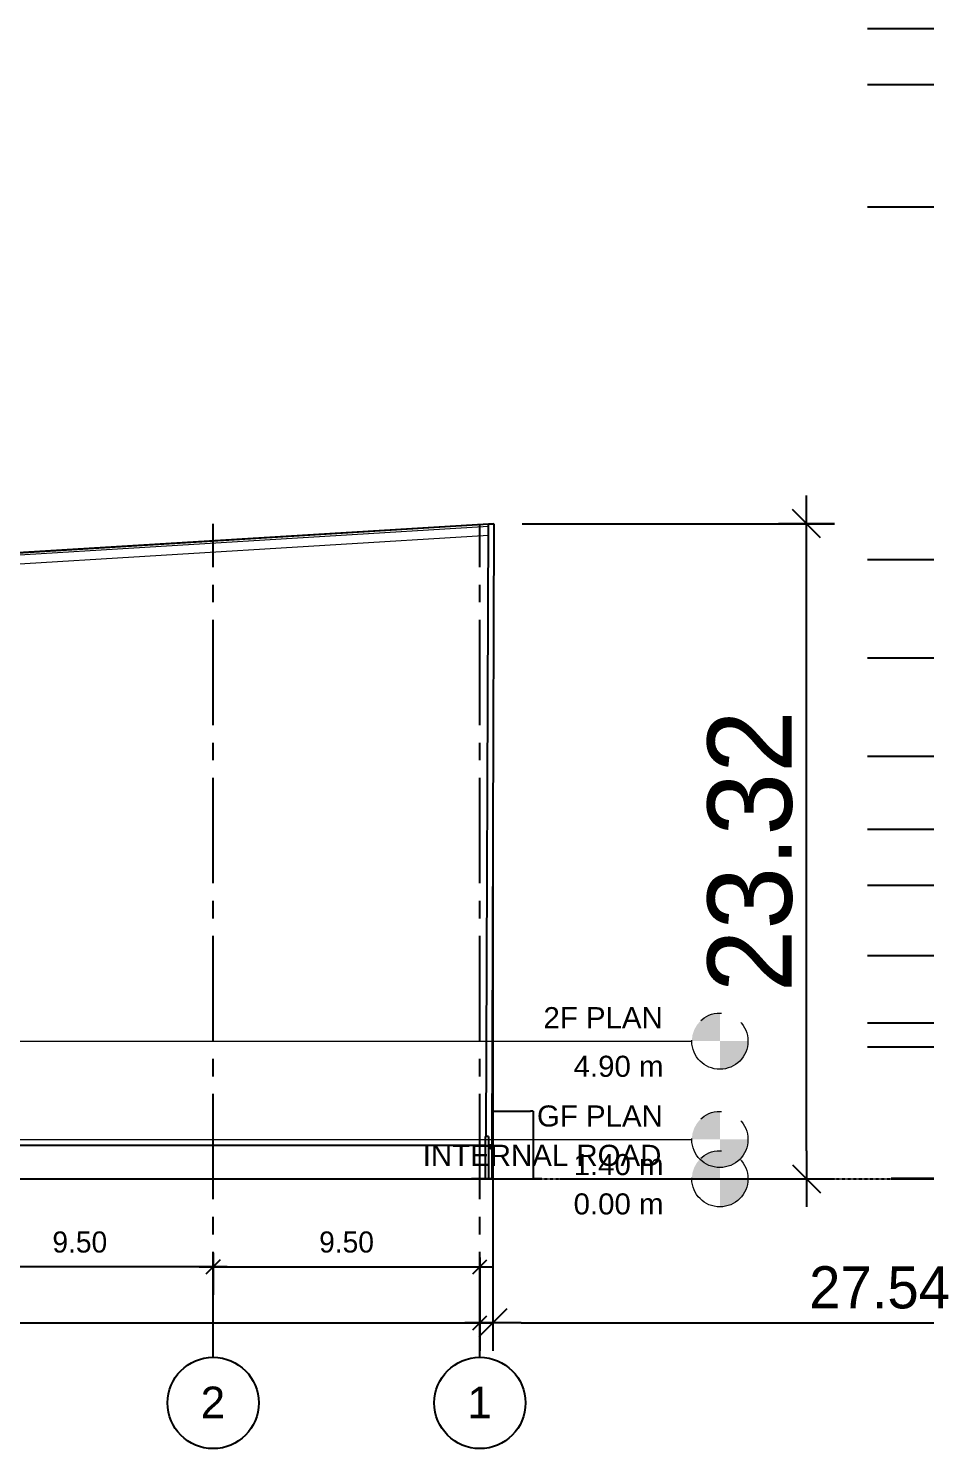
# Model space of a CAD drawing. Extents: x 692141 to 693595, y 1492301 to 1494225.
# Drawn here: x 692415.6 to 692447.6, y 1492521.3 to 1492571.8 of the extents above; entities that cross this region are included whole.
import ezdxf

# ---------------------------------------------------------------- set-up
doc = ezdxf.new("R2010")
doc.units = 0
doc.header["$MEASUREMENT"] = 0
for name, pattern in [('CENTER2', [1.125, 0.75, -0.125, 0.125, -0.125]), ('Centre', [7937.5, 1587.5, -1190.625, 3968.75, -1190.625]), ('Grid Line', [5556.25, 3175, -793.75, 793.75, -793.75]), ('IMPORT-HIDDEN', [375, 250, -125])]:
    doc.linetypes.add(name, pattern=pattern)
for name, color, linetype in [('A-_ROAD----_E-', 1, 'Continuous'), ('A-COLUMN', 3, 'Continuous'), ('A-dimension', 1, 'Continuous'), ('A-Stair', 9, 'Continuous'), ('A-WALL', 2, 'Continuous'), ('AREA', 8, 'Continuous'), ('Arrow dim', 2, 'Continuous'), ('Arrow dim2', 1, 'Continuous'), ('Green', 72, 'Continuous'), ('Grid', 8, 'CENTER2'), ('Layer1', 1, 'Continuous')]:
    doc.layers.add(name, color=color, linetype=linetype)
for name, color, linetype, lineweight in [('A-FLOR-LEVL', 8, 'Grid Line', 5), ('A-ROOF', 132, 'Continuous', 5), ('C-TOPO', 7, 'Continuous', 5), ('HAVI-MODEL_dwg', 8, 'Continuous', 9), ('S-GRID-IDEN', 1, 'Continuous', 25), ('S-STRS', 31, 'Continuous', 5)]:
    doc.layers.add(name, color=color, linetype=linetype, lineweight=lineweight)
doc.styles.add('ARIAL', font='arial.ttf')
doc.styles.add('Arial_1', font='arial.ttf', dxfattribs={"height": 1125})
doc.styles.add('MASTER', font='CordiaUPC.ttf')
doc.dimstyles.new('1000-AA', dxfattribs={"dimtxt": 1.5, "dimasz": 1, "dimexe": 1, "dimexo": 1, "dimgap": 0.5, "dimtad": 1, "dimzin": 0, "dimdsep": 46, "dimtxsty": 'MASTER', "dimblk": 'J-02', "dimcen": 0.09, "dimdle": 1, "dimclrd": 1, "dimclre": 8, "dimclrt": 3, "dimadec": 0, "dimazin": 0, "dimtfac": 1, "dimtix": 1, "dimtmove": 2, "dimatfit": 3, "dimldrblk": 'DOT', "dimfxl": 1, "dimtolj": 1, "dimtzin": 0, "dimarcsym": 0})

# ---------------------------------------------------------------- blocks, each defined once
blk = doc.blocks.new('HAVI-MODEL_dwg_PH2-345438-ELEVATION 4')
at = {"layer": 'A-COLUMN'}
for p, q in [((78593, 0), (78093, 0)), ((78588, 0), (78593, 0)), ((78593, 0), (78588, 0)), ((78588, 0), (78593, 0)), ((78593, 0), (78588, 0)), ((78588, 0), (78593, 0)), ((78593, 0), (78588, 0)), ((78588, 0), (78593, 0)), ((78593, 0), (78588, 0)), ((78588, 0), (78593, 0)), ((78593, 0), (78588, 0)), ((78588, 0), (78593, 0)), ((78593, 0), (78588, 0)), ((78588, 0), (78593, 0)), ((78593, 0), (78588, 0)), ((78588, 0), (78593, 0)), ((78593, 0), (78588, 0)), ((78588, 0), (78593, 0)), ((78593, 0), (78588, 0)), ((78588, 0), (78593, 0)), ((78593, 0), (78588, 0)), ((78588, 0), (78593, 0)), ((78593, 0), (78588, 0)), ((78588, 0), (78593, 0))]:
    blk.add_line(p, q, dxfattribs=at)
at = {"layer": 'A-Stair'}
for p, q in [((78820, 0), (78693, 0)), ((78820, 0), (78693, 0)), ((78820, 0), (78693, 0)), ((78820, 0), (78693, 0)), ((78820, 0), (78693, 0)), ((78693, 0), (78820, 0)), ((78820, 0), (78693, 0)), ((78820, 0), (78693, 0)), ((78820, 0), (78693, 0)), ((78820, 0), (78693, 0)), ((78820, 0), (78693, 0)), ((78820, 0), (78693, 0)), ((78693, 0), (78820, 0)), ((78820, 0), (78693, 0)), ((78820, 0), (78693, 0)), ((78820, 0), (78693, 0)), ((78820, 0), (78693, 0)), ((78820, 0), (78693, 0)), ((78820, 0), (78693, 0)), ((78693, 0), (78820, 0)), ((78820, 0), (78693, 0))]:
    blk.add_line(p, q, dxfattribs=at)
at = {"layer": 'A-WALL', "color": 7}
for p, q in [((61043, 0), (78093, 0)), ((78693, 0), (80293, 0)), ((78820, 0), (78693, 0)), ((78693, 0), (78820, 0)), ((78820, 0), (78693, 0)), ((78693, 0), (78820, 0)), ((78820, 0), (78693, 0)), ((80193, 0), (80293, 0))]:
    blk.add_line(p, q, dxfattribs=at)
at = {"layer": 'Layer1'}
for p, q in [((78593, 0), (78588, 0)), ((78588, 0), (78593, 0)), ((78588, 0), (78593, 0)), ((78593, 0), (78588, 0)), ((78821, 0), (78693, 0)), ((78693, 0), (78821, 0)), ((78693, 0), (78821, 0)), ((78820, 0), (78693, 0)), ((78693, 0), (78820, 0)), ((78820, 0), (78693, 0)), ((78693, 0), (78820, 0)), ((78820, 0), (78693, 0)), ((78693, 0), (78820, 0))]:
    blk.add_line(p, q, dxfattribs=at)
blk = doc.blocks.new('HAVI-MODEL_dwg_J-01-345463-ELEVATION 4')
at = {"layer": 'Arrow dim'}
for p, q in [((78595, 0), (78590, 0)), ((78590, 0), (78595, 0))]:
    blk.add_line(p, q, dxfattribs=at)
at = {"layer": 'Arrow dim2'}
for p, q in [((78588, 0), (78593, 0)), ((78693, 0), (78820, 0))]:
    blk.add_line(p, q, dxfattribs=at)
blk = doc.blocks.new('HAVI-MODEL_dwg_J-01-345465-ELEVATION 4')
at = {"layer": 'Arrow dim'}
for p, q in [((78595, 0), (78590, 0)), ((78590, 0), (78595, 0))]:
    blk.add_line(p, q, dxfattribs=at)
at = {"layer": 'Arrow dim2'}
for p, q in [((78588, 0), (78593, 0)), ((78693, 0), (78820, 0))]:
    blk.add_line(p, q, dxfattribs=at)
blk = doc.blocks.new('HAVI-MODEL_dwg-345431-ELEVATION 4')
at = {"layer": 'A-_ROAD----_E-'}
for p, q in [((-39707, 0), (74293, 0)), ((74293, 0), (80593, 0)), ((78596, 0), (78591, 0)), ((78818, 0), (78696, 0)), ((80593, 0), (80298, 0))]:
    blk.add_line(p, q, dxfattribs=at)
at = {"layer": 'AREA', "linetype": 'IMPORT-HIDDEN'}
for p, q in [((61043, 0), (78593, 0)), ((78593, 0), (78588, 0)), ((78693, 0), (78893, 0)), ((78820, 0), (78693, 0))]:
    blk.add_line(p, q, dxfattribs=at)
at = {"layer": 'Grid'}
for p, q in [((78588, 0), (78593, 0)), ((78588, 0), (78593, 0)), ((78588, 0), (78593, 0)), ((78588, 0), (78593, 0)), ((78588, 0), (78593, 0)), ((78588, 0), (78593, 0)), ((78588, 0), (78593, 0)), ((78588, 0), (78593, 0)), ((78588, 0), (78593, 0)), ((78588, 0), (78593, 0)), ((78588, 0), (78593, 0)), ((78693, 0), (93060, 0)), ((78693, 0), (93060, 0)), ((78693, 0), (78820, 0)), ((78693, 0), (78820, 0)), ((78693, 0), (78820, 0)), ((78693, 0), (78820, 0)), ((78693, 0), (78820, 0)), ((78693, 0), (78820, 0)), ((78693, 0), (78820, 0)), ((78693, 0), (78820, 0)), ((78693, 0), (93060, 0)), ((80293, 0), (93060, 0)), ((80293, 0), (93060, 0)), ((80293, 0), (93060, 0)), ((80293, 0), (93060, 0)), ((80293, 0), (93060, 0)), ((80293, 0), (93060, 0)), ((80293, 0), (93060, 0)), ((80293, 0), (93060, 0))]:
    blk.add_line(p, q, dxfattribs=at)
at = {"layer": 'Layer1'}
for p, q in [((78589, 0), (78594, 0)), ((78594, 0), (78589, 0)), ((78693, 0), (78821, 0)), ((78821, 0), (78694, 0)), ((80294, 0), (80298, 0))]:
    blk.add_line(p, q, dxfattribs=at)
for name in ['HAVI-MODEL_dwg_PH2-345438-ELEVATION 4', 'HAVI-MODEL_dwg_J-01-345463-ELEVATION 4', 'HAVI-MODEL_dwg_J-01-345465-ELEVATION 4']:
    blk.add_blockref(name, (0, 0))
blk = doc.blocks.new('Level - M_Level Head - Circle-24867-ELEVATION 4')
at = {"layer": 'A-FLOR-LEVL'}
h = blk.add_hatch(color=256, dxfattribs=at)
edge = h.paths.add_edge_path(flags=0)
edge.add_line((86941, 0), (85941, 0))
edge.add_arc((86941, 0), 1000, 90, 180, ccw=False)
edge.add_line((86941, 1000), (86941, 0))
h = blk.add_hatch(color=256, dxfattribs=at)
edge = h.paths.add_edge_path(flags=0)
edge.add_line((86941, -1000), (86941, 0))
edge.add_line((86941, 0), (87941, 0))
edge.add_arc((86941, 0), 1000, 270, 360, ccw=False)
blk.add_circle((86941, 0), 1000, dxfattribs=at)
blk = doc.blocks.new('Grid - M_Grid Head - Circle-24584-ELEVATION 4')
at = {"layer": 'S-GRID-IDEN'}
blk.add_circle((78393, -7979), 1625, dxfattribs=at)
blk = doc.blocks.new('J-02')
at = {"layer": 'Arrow dim'}
blk.add_line((-0.5, -0.5), (0.5, 0.5), dxfattribs=at)
at = {"layer": 'Arrow dim2'}
for p, q in [((0, -1), (0, 1)), ((-1, 0), (1, 0))]:
    blk.add_line(p, q, dxfattribs=at)
blk = doc.blocks.new('*D426')
at = {"layer": 'A-dimension', "color": 8, "lineweight": -2, "transparency": 16777216}
for p, q in [((692412.702, 1492528.06), (692412.702, 1492526.726)), ((692422.202, 1492528.06), (692422.202, 1492526.726))]:
    blk.add_line(p, q, dxfattribs=at)
at = {"layer": 'A-dimension', "color": 1, "lineweight": -2, "transparency": 16777216}
blk.add_line((692421.702, 1492527.726), (692413.202, 1492527.726), dxfattribs=at)
at = {"layer": 'Defpoints', "color": 0, "transparency": 16777216}
for p in [(692412.702, 1492529.06), (692422.202, 1492529.06), (692412.702, 1492527.726)]:
    blk.add_point(p, dxfattribs=at)
at = {"layer": 'A-dimension', "color": 1, "lineweight": -2, "transparency": 16777216, "xscale": 0.5, "yscale": 0.5, "zscale": 0.5, "rotation": 180}
blk.add_blockref('J-02', (692412.702, 1492527.726), dxfattribs=at)
at = {"layer": 'A-dimension', "color": 1, "lineweight": -2, "transparency": 16777216, "xscale": 0.5, "yscale": 0.5, "zscale": 0.5}
blk.add_blockref('J-02', (692422.202, 1492527.726), dxfattribs=at)
at = {"layer": 'A-dimension', "color": 3, "transparency": 16777216, "insert": (692417.452, 1492528.607), "char_height": 0.75, "attachment_point": 5, "style": 'MASTER'}
blk.add_mtext('\\A1;9.50', dxfattribs=at)
blk = doc.blocks.new('_Dot')
at = {"color": 0, "linetype": 'ByBlock', "lineweight": -2}
blk.add_line((-0.5, 0), (-1, 0), dxfattribs=at)
at = {"color": 0, "linetype": 'ByBlock', "const_width": 0.5}
blk.add_lwpolyline([(-0.25, 0, 1), (0.25, 0, 1)], format="xyb", close=True, dxfattribs=at)
blk = doc.blocks.new('*D427')
at = {"layer": 'A-dimension', "color": 8, "lineweight": -2, "transparency": 16777216}
for p, q in [((692422.202, 1492528.06), (692422.202, 1492526.726)), ((692431.702, 1492528.06), (692431.702, 1492526.726))]:
    blk.add_line(p, q, dxfattribs=at)
at = {"layer": 'A-dimension', "color": 1, "lineweight": -2, "transparency": 16777216}
blk.add_line((692422.702, 1492527.726), (692431.202, 1492527.726), dxfattribs=at)
at = {"layer": 'Defpoints', "color": 0, "transparency": 16777216}
for p in [(692422.202, 1492529.06), (692431.702, 1492529.06), (692431.702, 1492527.726)]:
    blk.add_point(p, dxfattribs=at)
at = {"layer": 'A-dimension', "color": 1, "lineweight": -2, "transparency": 16777216, "xscale": 0.5, "yscale": 0.5, "zscale": 0.5, "rotation": 180}
blk.add_blockref('J-02', (692422.202, 1492527.726), dxfattribs=at)
at = {"layer": 'A-dimension', "color": 1, "lineweight": -2, "transparency": 16777216, "xscale": 0.5, "yscale": 0.5, "zscale": 0.5}
blk.add_blockref('J-02', (692431.702, 1492527.726), dxfattribs=at)
at = {"layer": 'A-dimension', "color": 3, "transparency": 16777216, "insert": (692426.952, 1492528.607), "char_height": 0.75, "attachment_point": 5, "style": 'MASTER'}
blk.add_mtext('\\A1;9.50', dxfattribs=at)
blk = doc.blocks.new('*D428')
at = {"layer": 'A-dimension', "color": 8, "lineweight": -2, "transparency": 16777216}
for p, q in [((692309.702, 1492527.226), (692309.702, 1492524.738)), ((692431.702, 1492527.226), (692431.702, 1492524.738))]:
    blk.add_line(p, q, dxfattribs=at)
at = {"layer": 'A-dimension', "color": 1, "lineweight": -2, "transparency": 16777216}
blk.add_line((692310.202, 1492525.738), (692431.202, 1492525.738), dxfattribs=at)
at = {"layer": 'Defpoints', "color": 0, "transparency": 16777216}
for p in [(692309.702, 1492528.226), (692431.702, 1492528.226), (692431.702, 1492525.738)]:
    blk.add_point(p, dxfattribs=at)
at = {"layer": 'A-dimension', "color": 1, "lineweight": -2, "transparency": 16777216, "xscale": 0.5, "yscale": 0.5, "zscale": 0.5, "rotation": 180}
blk.add_blockref('J-02', (692309.702, 1492525.738), dxfattribs=at)
at = {"layer": 'A-dimension', "color": 1, "lineweight": -2, "transparency": 16777216, "xscale": 0.5, "yscale": 0.5, "zscale": 0.5}
blk.add_blockref('J-02', (692431.702, 1492525.738), dxfattribs=at)
at = {"layer": 'A-dimension', "color": 3, "transparency": 16777216, "insert": (692370.702, 1492526.619), "char_height": 0.75, "attachment_point": 5, "style": 'MASTER'}
blk.add_mtext('\\A1;122.00', dxfattribs=at)

msp = doc.modelspace()

# ---------------------------------------------------------------- linework, layer by layer
at = {"layer": 'A-FLOR-LEVL', "linetype": 'Centre'}
for p, q in [((692301.857, 1492535.762), (692439.249, 1492535.762)), ((692301.857, 1492532.262), (692439.249, 1492532.262)), ((692301.857, 1492530.862), (692439.249, 1492530.862))]:
    msp.add_line(p, q, dxfattribs=at)
at = {"layer": 'A-ROOF'}
for p, q in [((692309.402, 1492546.596), (692432.002, 1492554.094)), ((692432.002, 1492554.094), (692432.002, 1492553.761)), ((692432.002, 1492553.761), (692309.402, 1492546.262))]:
    msp.add_line(p, q, dxfattribs=at)
at = {"layer": 'A-WALL'}
for p, q in [((692432.202, 1492554.182), (692309.202, 1492546.602)), ((692432.002, 1492554.17), (692335.059, 1492548.264)), ((692431.93, 1492532.362), (692432.002, 1492554.182)), ((692432.002, 1492554.182), (692432.202, 1492554.182)), ((692432.202, 1492554.182), (692432.129, 1492532.06)), ((692432.202, 1492554.182), (692432.202, 1492554.182)), ((692433.502, 1492533.262), (692432.133, 1492533.262)), ((692433.502, 1492533.262), (692433.502, 1492533.274)), ((692433.602, 1492533.274), (692433.502, 1492533.274)), ((692433.602, 1492533.274), (692433.602, 1492530.862)), ((692431.902, 1492530.862), (692431.902, 1492532.362)), ((692432.002, 1492532.362), (692431.902, 1492532.362)), ((692432.002, 1492532.362), (692432.002, 1492530.862)), ((692414.352, 1492532.06), (692431.902, 1492532.06)), ((692431.897, 1492530.862), (692431.897, 1492532.06)), ((692432.129, 1492532.06), (692432.002, 1492532.06)), ((692432.002, 1492532.06), (692432.129, 1492532.06)), ((692432.129, 1492532.06), (692432.129, 1492530.862)), ((692309.352, 1492530.862), (692431.897, 1492530.862)), ((692432.002, 1492530.862), (692431.902, 1492530.862)), ((692432.129, 1492530.862), (692433.602, 1492530.862))]:
    msp.add_line(p, q, dxfattribs=at)
at = {"layer": 'C-TOPO'}
msp.add_line((692299.395, 1492530.862), (692702.185, 1492530.862), dxfattribs=at)
at = {"layer": 'C-TOPO', "color": 10, "lineweight": 35}
msp.add_line((692702.185, 1492530.862), (692446.345, 1492530.862), dxfattribs=at)
at = {"layer": 'Grid', "ltscale": 5}
for p, q in [((692445.505, 1492571.812), (692752.573, 1492571.812)), ((692445.505, 1492569.812), (692752.573, 1492569.812)), ((692445.505, 1492565.462), (692752.591, 1492565.462)), ((692422.202, 1492524.508), (692422.202, 1492554.182)), ((692431.702, 1492524.508), (692431.702, 1492554.182)), ((692445.505, 1492552.912), (692752.709, 1492552.912)), ((692445.505, 1492549.412), (692752.709, 1492549.412)), ((692445.505, 1492545.912), (692752.709, 1492545.912)), ((692445.505, 1492543.312), (692714.974, 1492543.312)), ((692445.505, 1492541.312), (692752.709, 1492541.312)), ((692445.505, 1492538.812), (692752.709, 1492538.812)), ((692445.505, 1492536.412), (692714.974, 1492536.412)), ((692445.505, 1492535.562), (692752.927, 1492535.562))]:
    msp.add_line(p, q, dxfattribs=at)
at = {"layer": 'S-STRS'}
for p, q in [((692432.079, 1492531.912), (692432.079, 1492532.06)), ((692432.079, 1492532.06), (692432.079, 1492531.912)), ((692432.129, 1492531.912), (692432.079, 1492531.912))]:
    msp.add_line(p, q, dxfattribs=at)

# ---------------------------------------------------------------- block references
at = {"layer": 'A-FLOR-LEVL', "xscale": 0.001, "yscale": 0.001, "zscale": 0.001}
for p in [(692353.308, 1492535.762), (692353.308, 1492532.262), (692353.308, 1492530.862)]:
    msp.add_blockref('Level - M_Level Head - Circle-24867-ELEVATION 4', p, dxfattribs=at)
at = {"layer": 'HAVI-MODEL_dwg', "color": 7, "xscale": 0.001, "yscale": 0.001, "zscale": 0.001}
msp.add_blockref('HAVI-MODEL_dwg-345431-ELEVATION 4', (692353.308, 1492530.862), dxfattribs=at)
at = {"layer": 'S-GRID-IDEN', "xscale": 0.001, "yscale": 0.001, "zscale": 0.001}
for p in [(692343.808, 1492530.862), (692353.308, 1492530.862)]:
    msp.add_blockref('Grid - M_Grid Head - Circle-24584-ELEVATION 4', p, dxfattribs=at)

# ---------------------------------------------------------------- texts
at = {"layer": 'A-FLOR-LEVL', "char_height": 0.75, "attachment_point": 1, "style": 'ARIAL'}
for s, insert, width in [('2F PLAN', (692433.964, 1492536.973), 5.23101), ('4.90 m', (692435.038, 1492535.243), 3.9884), ('GF PLAN', (692433.734, 1492533.473), 5.5116), ('INTERNAL ROAD', (692429.666, 1492532.073), 10.44198), ('1.40 m', (692435.038, 1492531.743), 3.9884), ('0.00 m', (692435.038, 1492530.343), 3.9884)]:
    msp.add_mtext(s, dxfattribs=dict(at, insert=insert, width=width))
at = {"layer": 'S-GRID-IDEN', "char_height": 1.125, "width": 1.06224, "attachment_point": 1, "style": 'Arial_1'}
for s, insert in [('2', (692421.755, 1492523.465)), ('1', (692431.255, 1492523.465))]:
    msp.add_mtext(s, dxfattribs=dict(at, insert=insert))

# ---------------------------------------------------------------- dimensions: what is measured, and where the dimension line sits
at = {"layer": 'A-dimension'}
msp.add_linear_dim(base=(692459.707, 1492525.738), p1=(692432.165, 1492543.121), p2=(692459.707, 1492543.312), dimstyle='1000-AA', override={"dimfxl": 0.18}, dxfattribs=at).render()
dim = msp.add_linear_dim(base=(692412.702, 1492527.726), p1=(692422.202, 1492529.06), p2=(692412.702, 1492529.06), angle=180, dimstyle='1000-AA', override={"dimtxt": 0.75, "dimasz": 0.5, "dimfxl": 0.18}, dxfattribs=at)
dim.commit()
dim.dimension.update_dxf_attribs({"geometry": '*D426', "text_midpoint": (692417.452, 1492528.607)})
for base, p1, p2, picture, middle in [((692431.702, 1492527.726), (692422.202, 1492529.06), (692431.702, 1492529.06), '*D427', (692426.952, 1492528.607)), ((692431.702, 1492525.738), (692309.702, 1492528.226), (692431.702, 1492528.226), '*D428', (692370.702, 1492526.619))]:
    dim = msp.add_linear_dim(base=base, p1=p1, p2=p2, dimstyle='1000-AA', override={"dimtxt": 0.75, "dimasz": 0.5, "dimfxl": 0.18}, dxfattribs=at)
    dim.commit()
    dim.dimension.update_dxf_attribs({"geometry": picture, "text_midpoint": middle})
at = {"layer": 'Green'}
msp.add_linear_dim(base=(692443.33, 1492554.182), p1=(692433.552, 1492530.862), p2=(692432.202, 1492554.182), angle=90, dimstyle='1000-AA', override={"dimtxt": 3, "dimfxl": 0.18}, dxfattribs=at).render()

doc.saveas('drawing.dxf')
